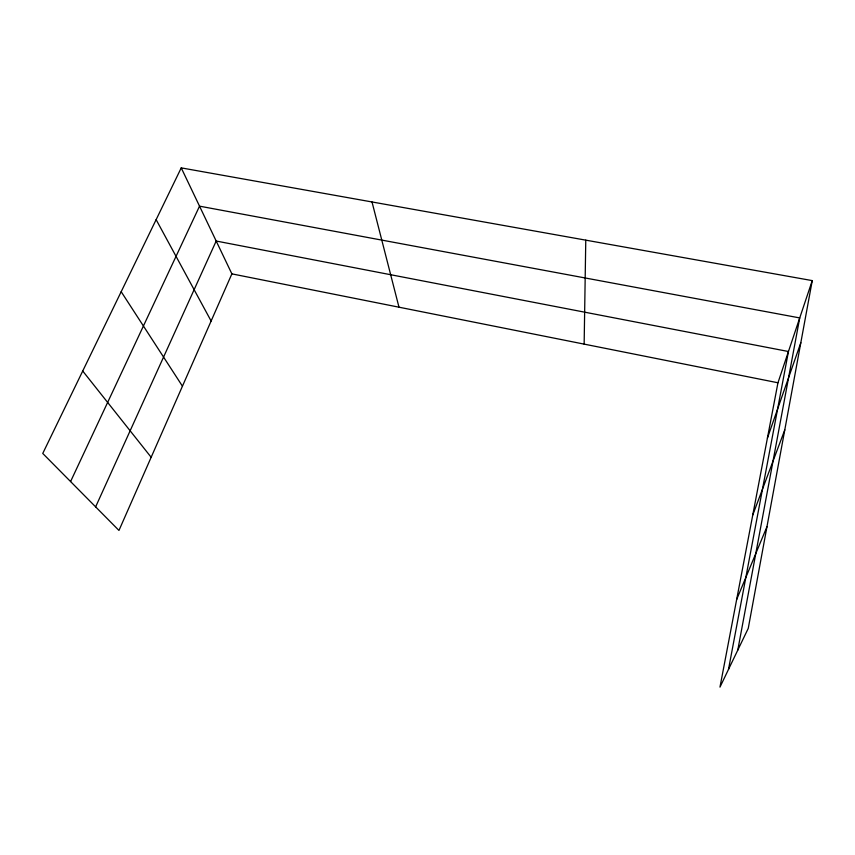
<?xml version="1.0" encoding="UTF-8"?>
<svg xmlns="http://www.w3.org/2000/svg" width="855" height="855" viewBox="0 0 855 855"><rect width="100%" height="100%" fill="white"/><g stroke="black" fill="none" stroke-linecap="round" stroke-linejoin="round"><path stroke-width="1.28" d="M584.147 344.127L585.771 240.148M812.25 280.611L748.253 628.372L719.974 687.121L777.954 382.773L812.25 280.611L181.239 167.879L42.75 453.439L118.963 530.442L231.876 273.867L181.239 167.879M737.78 650.121L799.724 317.921L199.536 206.162L70.58 481.557M728.492 669.412L788.449 351.512L216.187 241.035L95.632 506.865M767.416 438.102L800.825 342.716M752.763 515.009L784.783 429.862M736.668 599.505L766.967 526.691M231.876 273.867L777.954 382.773M82.721 371.017L151.164 457.275M121.186 291.705L182.446 386.193M156.134 219.639L211.121 321.02M372.011 201.962L398.986 307.191"/></g></svg>
